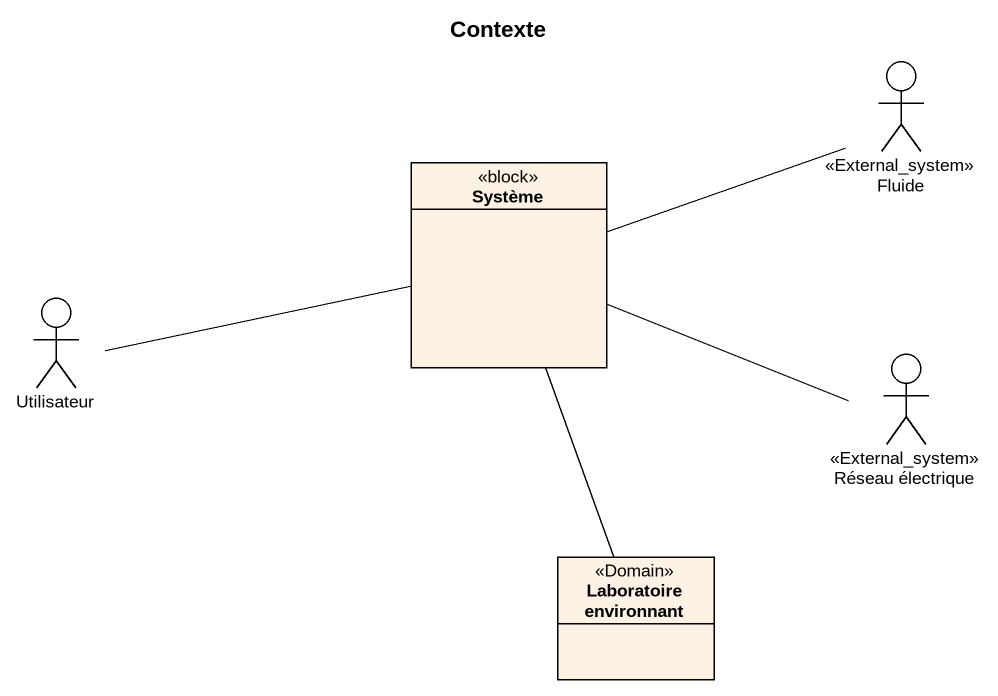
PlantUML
@startuml
title Contexte
allowmixing
hide circle
hide empty members
actor Fluide <<External_system>>
class Système <<block>>
actor Utilisateur
actor "Réseau électrique" as Réseau_électrique <<External_system>>
class "Laboratoire environnant" as Laboratoire_environnant <<Domain>>
Système -right- Fluide
Utilisateur -right- Système
Réseau_électrique -left- Système
Laboratoire_environnant -up- Système
@enduml
